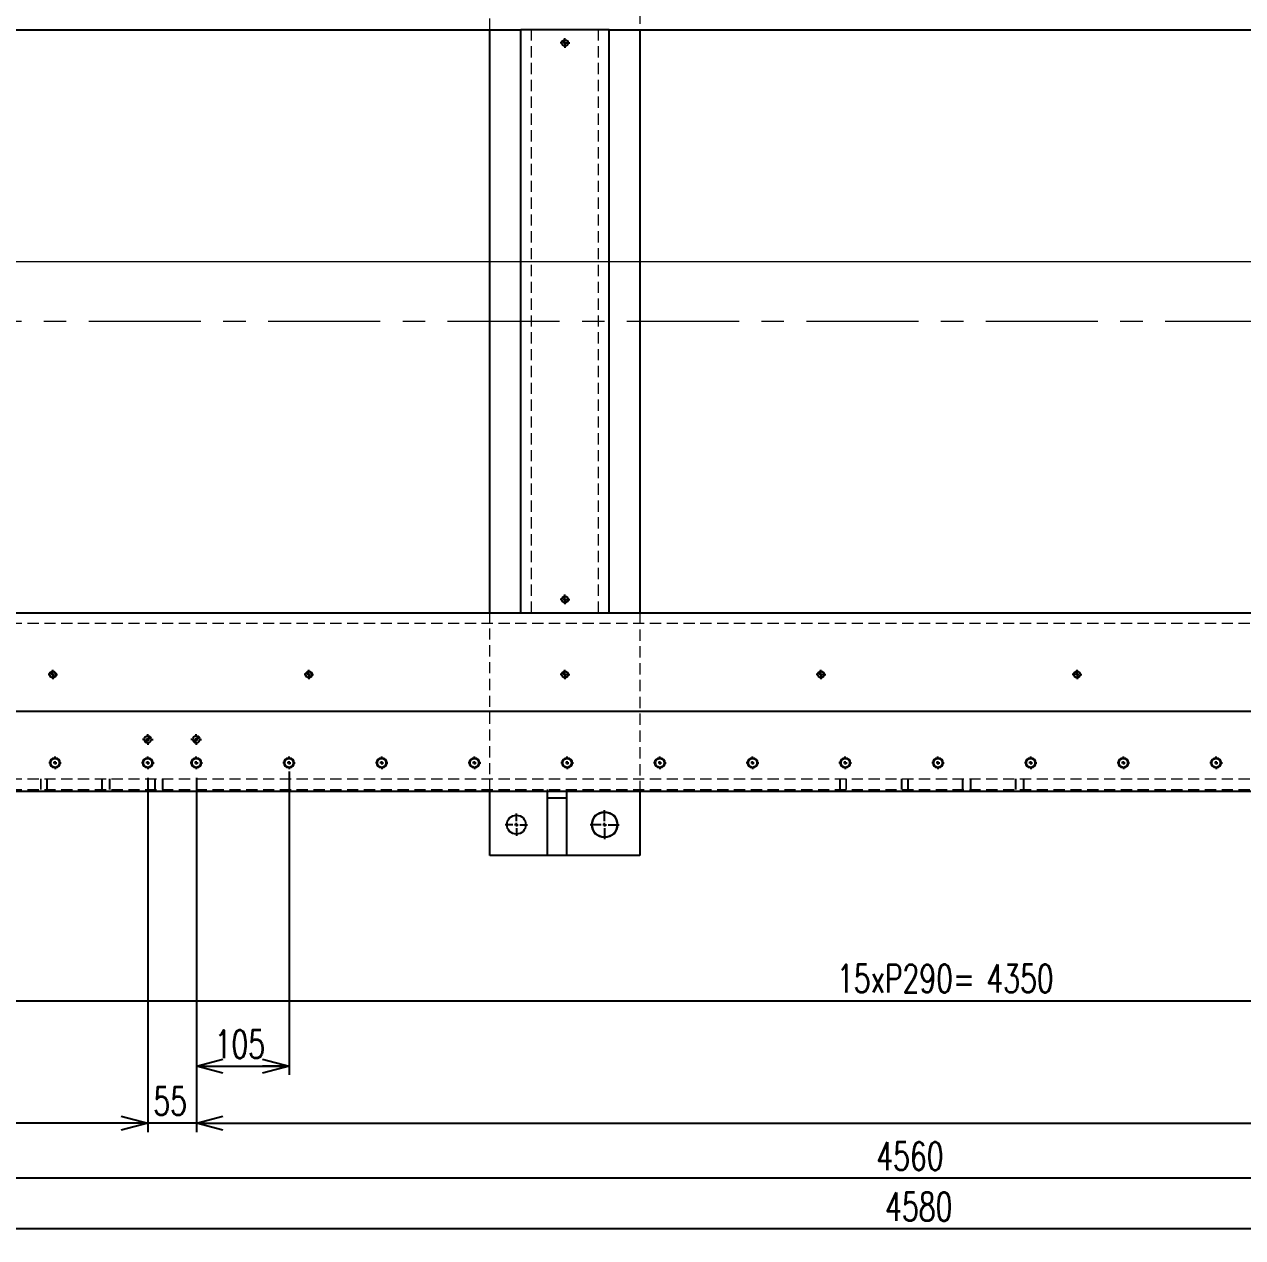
# Model space of a CAD drawing. Header units: millimetres. Extents: x 30 to 8380, y 30 to 5898.
# Drawn here: x 4223 to 5603, y 3210 to 4584 of the extents above; entities that cross this region are included whole.
import ezdxf

# ---------------------------------------------------------------- set-up
doc = ezdxf.new("R2010")
doc.units = ezdxf.units.MM
doc.header["$LTSCALE"] = 10
doc.linetypes.add('CENTERX2', pattern=[20.32, 12.7, -2.54, 2.54, -2.54])
doc.linetypes.add('HIDDEN', pattern=[1.905, 1.27, -0.635])
doc.layers.add('FORMAT', color=7, linetype='Continuous')
doc.styles.add('SLDTEXTSTYLE0', font='TXT', dxfattribs={"width": 0.7, "bigfont": 'bigfont'})
doc.dimstyles.new('SLDDIMSTYLE2', dxfattribs={"dimtxt": 36.380208, "dimasz": 30, "dimexe": 0, "dimexo": 0.0625, "dimgap": 9.095052, "dimtad": 3, "dimrnd": 1e-09, "dimzin": 12, "dimdsep": 46, "dimtxsty": 'SLDTEXTSTYLE0', "dimblk1": 'OPEN30', "dimblk2": 'OPEN30', "dimsah": 1, "dimcen": 0.09, "dimadec": 0, "dimazin": 3, "dimtfac": 1, "dimtdec": 3, "dimtmove": 0, "dimatfit": 0, "dimldrblk": 'OPEN30', "dimfxl": 1, "dimfrac": 2, "dimtolj": 1, "dimtzin": 12, "dimarcsym": 0})
doc.dimstyles.new('SLDDIMSTYLE3', dxfattribs={"dimtxt": 36.380208, "dimasz": 30, "dimexe": 0, "dimexo": 0.0625, "dimgap": 9.095052, "dimtad": 3, "dimrnd": 1e-09, "dimzin": 12, "dimdsep": 46, "dimtxsty": 'SLDTEXTSTYLE0', "dimblk1": 'OPEN30', "dimblk2": 'OPEN30', "dimsah": 1, "dimcen": 0.09, "dimadec": 0, "dimazin": 3, "dimtfac": 1, "dimtdec": 3, "dimtofl": 0, "dimtmove": 0, "dimatfit": 3, "dimldrblk": 'OPEN30', "dimfxl": 1, "dimfrac": 2, "dimtolj": 1, "dimtzin": 12, "dimarcsym": 0})

# ---------------------------------------------------------------- blocks, each defined once
blk = doc.blocks.new('_Open30')
at = {"color": 0, "linetype": 'ByBlock', "lineweight": -2}
for p, q in [((-1, 0.267949), (0, 0)), ((0, 0), (-1, -0.267949)), ((0, 0), (-1, 0))]:
    blk.add_line(p, q, dxfattribs=at)
blk = doc.blocks.new('_D_47')
at = {"layer": 'FORMAT', "transparency": 16777216}
for p, q in [((3095.5, 3837.6), (3095.5, 3468.3)), ((7445.5, 3832.2), (7445.5, 3468.3)), ((3095.5, 3478.3), (7445.5, 3478.3))]:
    blk.add_line(p, q, dxfattribs=at)
at = {"layer": 'FORMAT', "transparency": 16777216, "xscale": 30, "yscale": 30, "rotation": 180}
blk.add_blockref('_Open30', (3095.5, 3478.3, 104), dxfattribs=at)
at = {"layer": 'FORMAT', "transparency": 16777216, "xscale": 30, "yscale": 30}
blk.add_blockref('_Open30', (7445.5, 3478.3, 104), dxfattribs=at)
at = {"layer": 'FORMAT', "transparency": 16777216, "char_height": 31.75, "attachment_point": 1, "style": 'SLDTEXTSTYLE0'}
for s, insert in [('15xP290=', (5143.5, 3519.3)), ('4350', (5312.8, 3519.3))]:
    blk.add_mtext(s, dxfattribs=dict(at, insert=insert))
blk = doc.blocks.new('_D_48')
at = {"layer": 'FORMAT', "transparency": 16777216}
for p, q in [((4363, 3730.5), (4363, 3329.6)), ((4418, 3730.5), (4418, 3329.6)), ((4363, 3339.6), (4313, 3339.6)), ((4418, 3339.6), (4363, 3339.6)), ((4418, 3339.6), (4468, 3339.6))]:
    blk.add_line(p, q, dxfattribs=at)
at = {"layer": 'FORMAT', "transparency": 16777216, "xscale": 30, "yscale": 30}
blk.add_blockref('_Open30', (4363, 3339.6, 104), dxfattribs=at)
at = {"layer": 'FORMAT', "transparency": 16777216, "xscale": 30, "yscale": 30, "rotation": 180}
blk.add_blockref('_Open30', (4418, 3339.6, 104), dxfattribs=at)
at = {"layer": 'FORMAT', "transparency": 16777216, "insert": (4369.3, 3380.5), "char_height": 31.75, "attachment_point": 1, "style": 'SLDTEXTSTYLE0'}
blk.add_mtext('55', dxfattribs=at)
blk = doc.blocks.new('_D_49')
at = {"layer": 'FORMAT', "transparency": 16777216}
for p, q in [((4418, 3730.5), (4418, 3329.6)), ((7463, 3730.5), (7463, 3329.6)), ((4418, 3339.6), (7463, 3339.6))]:
    blk.add_line(p, q, dxfattribs=at)
at = {"layer": 'FORMAT', "transparency": 16777216, "xscale": 30, "yscale": 30, "rotation": 180}
blk.add_blockref('_Open30', (4418, 3339.6, 104), dxfattribs=at)
at = {"layer": 'FORMAT', "transparency": 16777216, "xscale": 30, "yscale": 30}
blk.add_blockref('_Open30', (7463, 3339.6, 104), dxfattribs=at)
at = {"layer": 'FORMAT', "transparency": 16777216, "char_height": 31.75, "attachment_point": 1, "style": 'SLDTEXTSTYLE0'}
for s, insert in [('29xP105=', (5813.5, 3380.5)), ('3045', (5982.8, 3380.5))]:
    blk.add_mtext(s, dxfattribs=dict(at, insert=insert))
blk = doc.blocks.new('_D_50')
at = {"layer": 'FORMAT', "transparency": 16777216}
for p, q in [((4418, 3730.5), (4418, 3394.2)), ((4523, 3737.6), (4523, 3394.2)), ((4418, 3404.2), (4523, 3404.2))]:
    blk.add_line(p, q, dxfattribs=at)
at = {"layer": 'FORMAT', "transparency": 16777216, "xscale": 30, "yscale": 30, "rotation": 180}
blk.add_blockref('_Open30', (4418, 3404.2, 104), dxfattribs=at)
at = {"layer": 'FORMAT', "transparency": 16777216, "xscale": 30, "yscale": 30}
blk.add_blockref('_Open30', (4523, 3404.2, 104), dxfattribs=at)
at = {"layer": 'FORMAT', "transparency": 16777216, "insert": (4438.7, 3445.1), "char_height": 31.75, "attachment_point": 1, "style": 'SLDTEXTSTYLE0'}
blk.add_mtext('105', dxfattribs=at)
blk = doc.blocks.new('_D_53')
at = {"layer": 'FORMAT', "transparency": 16777216}
for p, q in [((2950.5, 3705.6), (2950.5, 3267.3)), ((7510.5, 3705.6), (7510.5, 3267.3)), ((7510.5, 3277.3), (2950.5, 3277.3))]:
    blk.add_line(p, q, dxfattribs=at)
at = {"layer": 'FORMAT', "transparency": 16777216, "xscale": 30, "yscale": 30, "rotation": 180}
blk.add_blockref('_Open30', (2950.5, 3277.3, 104), dxfattribs=at)
at = {"layer": 'FORMAT', "transparency": 16777216, "xscale": 30, "yscale": 30}
blk.add_blockref('_Open30', (7510.5, 3277.3, 104), dxfattribs=at)
at = {"layer": 'FORMAT', "transparency": 16777216, "insert": (5188.1, 3318.3), "char_height": 31.75, "attachment_point": 1, "style": 'SLDTEXTSTYLE0'}
blk.add_mtext('4560', dxfattribs=at)
blk = doc.blocks.new('_D_58')
at = {"layer": 'FORMAT', "transparency": 16777216}
for p, q in [((2998, 3730.5), (2998, 3329.6)), ((4363, 3730.5), (4363, 3329.6)), ((4363, 3339.6), (2998, 3339.6))]:
    blk.add_line(p, q, dxfattribs=at)
at = {"layer": 'FORMAT', "transparency": 16777216, "xscale": 30, "yscale": 30, "rotation": 180}
blk.add_blockref('_Open30', (2998, 3339.6, 104), dxfattribs=at)
at = {"layer": 'FORMAT', "transparency": 16777216, "xscale": 30, "yscale": 30}
blk.add_blockref('_Open30', (4363, 3339.6, 104), dxfattribs=at)
at = {"layer": 'FORMAT', "transparency": 16777216, "char_height": 31.75, "attachment_point": 1, "style": 'SLDTEXTSTYLE0'}
for s, insert in [('13xP105=', (3553.5, 3380.5)), ('1365', (3722.8, 3380.5))]:
    blk.add_mtext(s, dxfattribs=dict(at, insert=insert))
blk = doc.blocks.new('_D_62')
at = {"layer": 'FORMAT', "transparency": 16777216}
for p, q in [((2950.5, 3707.6), (2950.5, 3210.1)), ((7530.5, 3632.6), (7530.5, 3210.1)), ((7530.5, 3220.1), (2950.5, 3220.1))]:
    blk.add_line(p, q, dxfattribs=at)
at = {"layer": 'FORMAT', "transparency": 16777216, "xscale": 30, "yscale": 30, "rotation": 180}
blk.add_blockref('_Open30', (2950.5, 3220.1, 104), dxfattribs=at)
at = {"layer": 'FORMAT', "transparency": 16777216, "xscale": 30, "yscale": 30}
blk.add_blockref('_Open30', (7530.5, 3220.1, 104), dxfattribs=at)
at = {"layer": 'FORMAT', "transparency": 16777216, "insert": (5198.1, 3261), "char_height": 31.75, "attachment_point": 1, "style": 'SLDTEXTSTYLE0'}
blk.add_mtext('4580', dxfattribs=at)
blk = doc.blocks.new('SW_CENTERMARKSYMBOL_27')
at = {"layer": 'FORMAT', "color": 0}
for p, q in [((-3209, 0), (-3212.1, 0)), ((-3205, 0), (-3207, 0)), ((-3205, 4), (-3205, 7.1)), ((-3205, 0), (-3205, 2)), ((-3205, 0), (-3205, -2)), ((-3205, 0), (-3203, 0)), ((-3201, 0), (-3197.9, 0)), ((-3104, 0), (-3107.1, 0)), ((-3100, 0), (-3102, 0)), ((-3100, 4), (-3100, 7.1)), ((-3100, 0), (-3100, 2)), ((-3100, 0), (-3100, -2)), ((-3100, 0), (-3098, 0)), ((-3096, 0), (-3092.9, 0)), ((-3049, 0), (-3052.1, 0)), ((-3045, 0), (-3047, 0)), ((-3045, 4), (-3045, 7.1)), ((-3045, 0), (-3045, 2)), ((-3045, 0), (-3045, -2)), ((-3045, 0), (-3043, 0)), ((-3041, 0), (-3037.9, 0)), ((-2944, 0), (-2947.1, 0)), ((-2940, 0), (-2942, 0)), ((-2940, 4), (-2940, 7.1)), ((-2940, 0), (-2940, 2)), ((-2940, 0), (-2940, -2)), ((-2940, 0), (-2938, 0)), ((-2936, 0), (-2932.9, 0)), ((-2839, 0), (-2842.1, 0)), ((-2835, 0), (-2837, 0)), ((-2835, 4), (-2835, 7.1)), ((-2835, 0), (-2835, 2)), ((-2835, 0), (-2835, -2)), ((-2835, 0), (-2833, 0)), ((-2831, 0), (-2827.9, 0)), ((-2734, 0), (-2737.1, 0)), ((-2730, 0), (-2732, 0)), ((-2730, 4), (-2730, 7.1)), ((-2730, 0), (-2730, 2)), ((-2730, 0), (-2730, -2)), ((-2730, 0), (-2728, 0)), ((-2726, 0), (-2722.9, 0)), ((-2629, 0), (-2632.1, 0)), ((-2625, 0), (-2627, 0)), ((-2625, 4), (-2625, 7.1)), ((-2625, 0), (-2625, 2)), ((-2625, 0), (-2625, -2)), ((-2625, 0), (-2623, 0)), ((-2621, 0), (-2617.9, 0)), ((-2524, 0), (-2527.1, 0)), ((-2520, 0), (-2522, 0)), ((-2520, 4), (-2520, 7.1)), ((-2520, 0), (-2520, 2)), ((-2520, 0), (-2520, -2)), ((-2520, 0), (-2518, 0)), ((-2516, 0), (-2512.9, 0)), ((-2419, 0), (-2422.1, 0)), ((-2415, 0), (-2417, 0)), ((-2415, 4), (-2415, 7.1)), ((-2415, 0), (-2415, 2)), ((-2415, 0), (-2415, -2)), ((-2415, 0), (-2413, 0)), ((-2411, 0), (-2407.9, 0)), ((-2314, 0), (-2317.1, 0)), ((-2310, 0), (-2312, 0)), ((-2310, 4), (-2310, 7.1)), ((-2310, 0), (-2310, 2)), ((-2310, 0), (-2310, -2)), ((-2310, 0), (-2308, 0)), ((-2306, 0), (-2302.9, 0)), ((-2209, 0), (-2212.1, 0)), ((-2205, 0), (-2207, 0)), ((-2205, 4), (-2205, 7.1)), ((-2205, 0), (-2205, 2)), ((-2205, 0), (-2205, -2)), ((-2205, 0), (-2203, 0)), ((-2201, 0), (-2197.9, 0)), ((-2104, 0), (-2107.1, 0)), ((-2100, 0), (-2102, 0)), ((-2100, 4), (-2100, 7.1)), ((-2100, 0), (-2100, 2)), ((-2100, 0), (-2100, -2)), ((-2100, 0), (-2098, 0)), ((-2096, 0), (-2092.9, 0)), ((-1999, 0), (-2002.1, 0)), ((-1995, 0), (-1997, 0)), ((-1995, 4), (-1995, 7.1)), ((-1995, 0), (-1995, 2)), ((-1995, 0), (-1995, -2)), ((-1995, 0), (-1993, 0)), ((-1991, 0), (-1987.9, 0)), ((-1894, 0), (-1897.1, 0)), ((-1890, 0), (-1892, 0)), ((-1890, 4), (-1890, 7.1)), ((-1890, 0), (-1890, 2)), ((-1890, 0), (-1890, -2)), ((-1890, 0), (-1888, 0)), ((-1886, 0), (-1882.9, 0)), ((-3205, -4), (-3205, -7.1)), ((-3100, -4), (-3100, -7.1)), ((-3045, -4), (-3045, -7.1)), ((-2940, -4), (-2940, -7.1)), ((-2835, -4), (-2835, -7.1)), ((-2730, -4), (-2730, -7.1)), ((-2625, -4), (-2625, -7.1)), ((-2520, -4), (-2520, -7.1)), ((-2415, -4), (-2415, -7.1)), ((-2310, -4), (-2310, -7.1)), ((-2205, -4), (-2205, -7.1)), ((-2100, -4), (-2100, -7.1)), ((-1995, -4), (-1995, -7.1)), ((-1890, -4), (-1890, -7.1))]:
    blk.add_line(p, q, dxfattribs=at)
blk = doc.blocks.new('SW_CENTERMARKSYMBOL_28')
at = {"layer": 'FORMAT', "color": 0}
for p, q in [((-3194, 0), (-3195.4, 0)), ((-3190, 0), (-3192, 0)), ((-3190, 4), (-3190, 5.4)), ((-3190, 0), (-3190, 2)), ((-3190, 0), (-3190, -2)), ((-3190, 0), (-3188, 0)), ((-3186, 0), (-3184.6, 0)), ((-2904, 0), (-2905.4, 0)), ((-2900, 0), (-2902, 0)), ((-2900, 4), (-2900, 5.4)), ((-2900, 0), (-2900, 2)), ((-2900, 0), (-2900, -2)), ((-2900, 0), (-2898, 0)), ((-2896, 0), (-2894.6, 0)), ((-2614, 0), (-2615.4, 0)), ((-2610, 0), (-2612, 0)), ((-2610, 4), (-2610, 5.4)), ((-2610, 0), (-2610, 2)), ((-2610, 0), (-2610, -2)), ((-2610, 0), (-2608, 0)), ((-2606, 0), (-2604.6, 0)), ((-2324, 0), (-2325.4, 0)), ((-2320, 0), (-2322, 0)), ((-2320, 4), (-2320, 5.4)), ((-2320, 0), (-2320, 2)), ((-2320, 0), (-2320, -2)), ((-2320, 0), (-2318, 0)), ((-2316, 0), (-2314.6, 0)), ((-2034, 0), (-2035.4, 0)), ((-2030, 0), (-2032, 0)), ((-2030, 4), (-2030, 5.4)), ((-2030, 0), (-2030, 2)), ((-2030, 0), (-2030, -2)), ((-2030, 0), (-2028, 0)), ((-2026, 0), (-2024.6, 0)), ((-3190, -4), (-3190, -5.4)), ((-2900, -4), (-2900, -5.4)), ((-2610, -4), (-2610, -5.4)), ((-2320, -4), (-2320, -5.4)), ((-2030, -4), (-2030, -5.4))]:
    blk.add_line(p, q, dxfattribs=at)
blk = doc.blocks.new('SW_CENTERMARKSYMBOL_29')
at = {"layer": 'FORMAT', "color": 0}
for p, q in [((870, 4), (870, 16.25)), ((866, 0), (853.75, 0)), ((870, 0), (868, 0)), ((870, 0), (870, 2)), ((870, 0), (870, -2)), ((870, 0), (872, 0)), ((874, 0), (886.25, 0)), ((870, -4), (870, -16.25))]:
    blk.add_line(p, q, dxfattribs=at)
blk = doc.blocks.new('SW_CENTERMARKSYMBOL_39')
at = {"layer": 'FORMAT', "color": 0}
for p, q in [((-4, 0), (-6, 0)), ((0, 0), (-2, 0)), ((0, 4), (0, 6)), ((0, 0), (0, 2)), ((0, 0), (0, -2)), ((0, 0), (2, 0)), ((4, 0), (6, 0)), ((0, -4), (0, -6))]:
    blk.add_line(p, q, dxfattribs=at)
blk = doc.blocks.new('SW_CENTERMARKSYMBOL_40')
at = {"layer": 'FORMAT', "color": 0}
for p, q in [((-4, 0), (-6, 0)), ((0, 0), (-2, 0)), ((0, 4), (0, 6)), ((0, 0), (0, 2)), ((0, 0), (0, -2)), ((0, 0), (2, 0)), ((4, 0), (6, 0)), ((0, -4), (0, -6))]:
    blk.add_line(p, q, dxfattribs=at)
blk = doc.blocks.new('SW_CENTERMARKSYMBOL_55')
at = {"layer": 'FORMAT', "color": 0}
for p, q in [((-4, 0), (-12.75, 0)), ((0, 0), (-2, 0)), ((0, 4), (0, 12.75)), ((0, 0), (0, 2)), ((0, 0), (0, -2)), ((0, 0), (2, 0)), ((4, 0), (12.75, 0)), ((0, -4), (0, -12.75))]:
    blk.add_line(p, q, dxfattribs=at)
blk = doc.blocks.new('SW_CENTERMARKSYMBOL_61')
at = {"layer": 'FORMAT', "color": 0}
for p, q in [((-4, 0), (-5.4, 0)), ((0, 0), (-2, 0)), ((0, 4), (0, 5.4)), ((0, 0), (0, 2)), ((0, 0), (0, -2)), ((0, 0), (2, 0)), ((4, 0), (5.4, 0)), ((0, -4), (0, -5.4))]:
    blk.add_line(p, q, dxfattribs=at)
blk = doc.blocks.new('SW_CENTERMARKSYMBOL_71')
at = {"layer": 'FORMAT', "color": 0}
for p, q in [((-4, 0), (-5.4, 0)), ((0, 0), (-2, 0)), ((0, 4), (0, 5.4)), ((0, 0), (0, 2)), ((0, 0), (0, -2)), ((0, 0), (2, 0)), ((4, 0), (5.4, 0)), ((0, -4), (0, -5.4))]:
    blk.add_line(p, q, dxfattribs=at)
blk = doc.blocks.new('SW_DOWELSYMBOL_2')
at = {"linetype": 'Continuous', "lineweight": 18}
h = blk.add_hatch(color=0, dxfattribs=at)
edge = h.paths.add_edge_path(flags=0)
edge.add_arc((0, 0), 4, 180, 270)
edge.add_line((0, -4), (0, 0))
edge.add_line((0, 0), (-4, 0))
h = blk.add_hatch(color=0, dxfattribs=at)
edge = h.paths.add_edge_path(flags=0)
edge.add_arc((0, 0), 4, 0, 90)
edge.add_line((0, 4), (0, 0))
edge.add_line((0, 0), (4, 0))
at = {"layer": 'FORMAT', "color": 0}
blk.add_circle((0, 0), 4, dxfattribs=at)
blk = doc.blocks.new('SW_DOWELSYMBOL_3')
at = {"linetype": 'Continuous', "lineweight": 18}
h = blk.add_hatch(color=0, dxfattribs=at)
edge = h.paths.add_edge_path(flags=0)
edge.add_arc((0, 0), 4, 180, 270)
edge.add_line((0, -4), (0, 0))
edge.add_line((0, 0), (-4, 0))
h = blk.add_hatch(color=0, dxfattribs=at)
edge = h.paths.add_edge_path(flags=0)
edge.add_arc((0, 0), 4, 0, 90)
edge.add_line((0, 4), (0, 0))
edge.add_line((0, 0), (4, 0))
at = {"layer": 'FORMAT', "color": 0}
blk.add_circle((0, 0), 4, dxfattribs=at)

msp = doc.modelspace()

# ---------------------------------------------------------------- linework, layer by layer
at = {"color": 7, "linetype": 'HIDDEN', "lineweight": 18}
for p, q in [((4750.4504656, 4577.556466), (4750.4504656, 4844.556466)), ((4920.4504656, 4844.556466), (4920.4504656, 4577.556466)), ((4797.4504656, 3917.556466), (4797.4504656, 4577.556466)), ((4873.4504656, 3917.556466), (4873.4504656, 4577.556466)), ((2950.4504656, 3905.556466), (7530.4504656, 3905.556466)), ((4750.4504656, 3715.556466), (4750.4504656, 3917.556466)), ((4920.4504656, 3917.556466), (4920.4504656, 3715.556466)), ((2950.4504656, 3729.556466), (7530.4504656, 3729.556466)), ((4241.4504656, 3729.556466), (4241.4504656, 3717.556466)), ((4242.0504656, 3729.556466), (4242.0504656, 3717.556466)), ((4248.8504656, 3717.556466), (4248.8504656, 3729.556466)), ((4249.4504656, 3717.556466), (4249.4504656, 3729.556466)), ((4310.4504656, 3729.556466), (4310.4504656, 3717.556466)), ((4311.2004656, 3729.556466), (4311.2004656, 3717.556466)), ((4319.7004656, 3717.556466), (4319.7004656, 3729.556466)), ((4320.4504656, 3717.556466), (4320.4504656, 3729.556466)), ((4370.4504656, 3729.556466), (4370.4504656, 3717.556466)), ((4371.2004656, 3729.556466), (4371.2004656, 3717.556466)), ((4379.7004656, 3717.556466), (4379.7004656, 3729.556466)), ((4380.4504656, 3717.556466), (4380.4504656, 3729.556466)), ((5146.4504656, 3729.556466), (5146.4504656, 3717.556466)), ((5147.0504656, 3729.556466), (5147.0504656, 3717.556466)), ((5153.8504656, 3717.556466), (5153.8504656, 3729.556466)), ((5154.4504656, 3717.556466), (5154.4504656, 3729.556466)), ((5216.4504656, 3729.556466), (5216.4504656, 3717.556466)), ((5217.0504656, 3729.556466), (5217.0504656, 3717.556466)), ((5223.8504656, 3717.556466), (5223.8504656, 3729.556466)), ((5224.4504656, 3717.556466), (5224.4504656, 3729.556466)), ((5285.4504656, 3729.556466), (5285.4504656, 3717.556466)), ((5286.2004656, 3729.556466), (5286.2004656, 3717.556466)), ((5294.7004656, 3717.556466), (5294.7004656, 3729.556466)), ((5295.4504656, 3717.556466), (5295.4504656, 3729.556466)), ((5345.4504656, 3729.556466), (5345.4504656, 3717.556466)), ((5346.2004656, 3729.556466), (5346.2004656, 3717.556466)), ((5354.7004656, 3717.556466), (5354.7004656, 3729.556466)), ((5355.4504656, 3717.556466), (5355.4504656, 3729.556466)), ((2950.4504656, 3717.556466), (7510.4504656, 3717.556466)), ((4815.4504656, 3717.556466), (4815.4504656, 3715.556466)), ((4837.4504656, 3715.556466), (4837.4504656, 3717.556466))]:
    msp.add_line(p, q, dxfattribs=at)
at = {"color": 7, "linetype": 'Continuous', "lineweight": 25}
for p, q in [((4015.4504656, 4577.556466), (4785.4504656, 4577.556466)), ((4750.4504656, 3917.556466), (4750.4504656, 4577.556466)), ((4815.4504656, 4577.556466), (4785.4504656, 4577.556466)), ((4785.4504656, 3917.556466), (4785.4504656, 4577.556466)), ((4855.4504656, 4577.556466), (4815.4504656, 4577.556466)), ((4885.4504656, 4577.556466), (4855.4504656, 4577.556466)), ((4885.4504656, 4577.556466), (5655.4504656, 4577.556466)), ((4885.4504656, 3917.556466), (4885.4504656, 4577.556466)), ((4920.4504656, 4577.556466), (4920.4504656, 3917.556466)), ((4015.4504656, 3917.556466), (4785.4504656, 3917.556466)), ((4785.4504656, 3917.556466), (4815.4504656, 3917.556466)), ((4815.4504656, 3917.556466), (4855.4504656, 3917.556466)), ((4855.4504656, 3917.556466), (4885.4504656, 3917.556466)), ((4885.4504656, 3917.556466), (5655.4504656, 3917.556466)), ((7510.4504656, 3805.556466), (2950.4504656, 3805.556466)), ((2950.4504656, 3715.556466), (7510.4504656, 3715.556466)), ((4750.4504656, 3642.556466), (4750.4504656, 3715.556466)), ((4815.4504656, 3715.556466), (4815.4504656, 3707.556466)), ((4837.4504656, 3707.556466), (4837.4504656, 3715.556466)), ((4920.4504656, 3715.556466), (4920.4504656, 3642.556466)), ((4837.4504656, 3707.556466), (4815.4504656, 3707.556466)), ((4815.4504656, 3707.556466), (4815.4504656, 3642.556466)), ((4837.4504656, 3642.556466), (4837.4504656, 3707.556466)), ((4815.4504656, 3642.556466), (4750.4504656, 3642.556466)), ((4837.4504656, 3642.556466), (4815.4504656, 3642.556466)), ((4920.4504656, 3642.556466), (4837.4504656, 3642.556466))]:
    msp.add_line(p, q, dxfattribs=at)
at = {"color": 7, "linetype": 'Continuous', "lineweight": 18}
msp.add_line((7496.4687774, 4314.6269721), (2973.664527, 4314.6269721), dxfattribs=at)
for centre, radius in [((4835.4504656, 4562.556466), 4), ((4835.4504656, 3932.556466), 4), ((4255.4504656, 3847.556466), 4), ((4545.4504656, 3847.556466), 4), ((4835.4504656, 3847.556466), 4), ((5125.4504656, 3847.556466), 4), ((5415.4504656, 3847.556466), 4), ((4257.9504656, 3747.556466), 6), ((4362.9504656, 3747.556466), 6), ((4417.9504656, 3747.556466), 6), ((4522.9504656, 3747.556466), 6), ((4627.9504656, 3747.556466), 6), ((4732.9504656, 3747.556466), 6), ((4837.9504656, 3747.556466), 6), ((4942.9504656, 3747.556466), 6), ((5047.9504656, 3747.556466), 6), ((5152.9504656, 3747.556466), 6), ((5257.9504656, 3747.556466), 6), ((5362.9504656, 3747.556466), 6), ((5467.9504656, 3747.556466), 6), ((5572.9504656, 3747.556466), 6), ((4880.4504656, 3677.556466), 15)]:
    msp.add_circle(centre, radius, dxfattribs=at)
at = {"color": 7, "linetype": 'Continuous', "lineweight": 25}
for centre, radius in [((4835.4504656, 4562.556466), 3.4), ((4835.4504656, 3932.556466), 3.4), ((4255.4504656, 3847.556466), 3.4), ((4545.4504656, 3847.556466), 3.4), ((4835.4504656, 3847.556466), 3.4), ((5125.4504656, 3847.556466), 3.4), ((5415.4504656, 3847.556466), 3.4), ((4362.9504656, 3774.056466), 4), ((4417.9504656, 3774.056466), 4), ((4257.9504656, 3747.556466), 5.1), ((4362.9504656, 3747.556466), 5.1), ((4417.9504656, 3747.556466), 5.1), ((4522.9504656, 3747.556466), 5.1), ((4627.9504656, 3747.556466), 5.1), ((4732.9504656, 3747.556466), 5.1), ((4837.9504656, 3747.556466), 5.1), ((4942.9504656, 3747.556466), 5.1), ((5047.9504656, 3747.556466), 5.1), ((5152.9504656, 3747.556466), 5.1), ((5257.9504656, 3747.556466), 5.1), ((5362.9504656, 3747.556466), 5.1), ((5467.9504656, 3747.556466), 5.1), ((5572.9504656, 3747.556466), 5.1), ((4780.4504656, 3677.556466), 10.75), ((4880.4504656, 3677.556466), 14.25)]:
    msp.add_circle(centre, radius, dxfattribs=at)
at = {"color": 7, "linetype": 'HIDDEN', "lineweight": 18}
for points in [[(4252.8563512, 3747.3115191), (4252.8524287, 3747.3930953), (4252.8504656, 3747.4747928), (4252.8504656, 3747.556466)], [(4263.0504656, 3747.556466), (4263.0504656, 3747.4747928), (4263.0485025, 3747.3930953), (4263.0445799, 3747.3115191)], [(4357.8563512, 3747.3115191), (4357.8524287, 3747.3930953), (4357.8504656, 3747.4747928), (4357.8504656, 3747.556466)], [(4368.0504656, 3747.556466), (4368.0504656, 3747.4747928), (4368.0485025, 3747.3930953), (4368.0445799, 3747.3115191)], [(4412.8563512, 3747.3115191), (4412.8524287, 3747.3930953), (4412.8504656, 3747.4747928), (4412.8504656, 3747.556466)], [(4423.0504656, 3747.556466), (4423.0504656, 3747.4747928), (4423.0485025, 3747.3930953), (4423.0445799, 3747.3115191)], [(4517.8563512, 3747.3115191), (4517.8524287, 3747.3930953), (4517.8504656, 3747.4747928), (4517.8504656, 3747.556466)], [(4528.0504656, 3747.556466), (4528.0504656, 3747.4747928), (4528.0485025, 3747.3930953), (4528.0445799, 3747.3115191)], [(4622.8563512, 3747.3115191), (4622.8524287, 3747.3930953), (4622.8504656, 3747.4747928), (4622.8504656, 3747.556466)], [(4633.0504656, 3747.556466), (4633.0504656, 3747.4747928), (4633.0485025, 3747.3930953), (4633.0445799, 3747.3115191)], [(4727.8563512, 3747.3115191), (4727.8524287, 3747.3930953), (4727.8504656, 3747.4747928), (4727.8504656, 3747.556466)], [(4738.0504656, 3747.556466), (4738.0504656, 3747.4747928), (4738.0485025, 3747.3930953), (4738.0445799, 3747.3115191)], [(4832.8563512, 3747.3115191), (4832.8524287, 3747.3930953), (4832.8504656, 3747.4747928), (4832.8504656, 3747.556466)], [(4843.0504656, 3747.556466), (4843.0504656, 3747.4747928), (4843.0485025, 3747.3930953), (4843.0445799, 3747.3115191)], [(4937.8563512, 3747.3115191), (4937.8524287, 3747.3930953), (4937.8504656, 3747.4747928), (4937.8504656, 3747.556466)], [(4948.0504656, 3747.556466), (4948.0504656, 3747.4747928), (4948.0485025, 3747.3930953), (4948.0445799, 3747.3115191)], [(5042.8563512, 3747.3115191), (5042.8524287, 3747.3930953), (5042.8504656, 3747.4747928), (5042.8504656, 3747.556466)], [(5053.0504656, 3747.556466), (5053.0504656, 3747.4747928), (5053.0485025, 3747.3930953), (5053.0445799, 3747.3115191)], [(5147.8563512, 3747.3115191), (5147.8524287, 3747.3930953), (5147.8504656, 3747.4747928), (5147.8504656, 3747.556466)], [(5158.0504656, 3747.556466), (5158.0504656, 3747.4747928), (5158.0485025, 3747.3930953), (5158.0445799, 3747.3115191)], [(5252.8563512, 3747.3115191), (5252.8524287, 3747.3930953), (5252.8504656, 3747.4747928), (5252.8504656, 3747.556466)], [(5263.0504656, 3747.556466), (5263.0504656, 3747.4747928), (5263.0485025, 3747.3930953), (5263.0445799, 3747.3115191)], [(5357.8563512, 3747.3115191), (5357.8524287, 3747.3930953), (5357.8504656, 3747.4747928), (5357.8504656, 3747.556466)], [(5368.0504656, 3747.556466), (5368.0504656, 3747.4747928), (5368.0485025, 3747.3930953), (5368.0445799, 3747.3115191)], [(5462.8563512, 3747.3115191), (5462.8524287, 3747.3930953), (5462.8504656, 3747.4747928), (5462.8504656, 3747.556466)], [(5473.0504656, 3747.556466), (5473.0504656, 3747.4747928), (5473.0485025, 3747.3930953), (5473.0445799, 3747.3115191)], [(5567.8563512, 3747.3115191), (5567.8524287, 3747.3930953), (5567.8504656, 3747.4747928), (5567.8504656, 3747.556466)], [(5578.0504656, 3747.556466), (5578.0504656, 3747.4747928), (5578.0485025, 3747.3930953), (5578.0445799, 3747.3115191)]]:
    msp.add_open_spline(points, degree=3, dxfattribs=at)
at = {"layer": 'FORMAT', "linetype": 'CENTERX2', "lineweight": 18}
msp.add_line((2873.6819037, 4247.556466), (7618.1045597, 4247.556466), dxfattribs=at)

# ---------------------------------------------------------------- block references
at = {"layer": 'FORMAT'}
for name, p in [('SW_CENTERMARKSYMBOL_27', (7462.9504656, 3747.556466)), ('SW_CENTERMARKSYMBOL_28', (7445.4504656, 3847.556466)), ('SW_CENTERMARKSYMBOL_71', (4835.4504656, 4562.556466)), ('SW_CENTERMARKSYMBOL_61', (4835.4504656, 3932.556466)), ('SW_CENTERMARKSYMBOL_39', (4362.9504656, 3774.056466)), ('SW_DOWELSYMBOL_3', (4362.9504656, 3774.056466)), ('SW_CENTERMARKSYMBOL_40', (4417.9504656, 3774.056466)), ('SW_DOWELSYMBOL_2', (4417.9504656, 3774.056466)), ('SW_CENTERMARKSYMBOL_29', (4010.4504656, 3677.556466)), ('SW_CENTERMARKSYMBOL_55', (4780.4504656, 3677.556466))]:
    msp.add_blockref(name, p, dxfattribs=at)

# ---------------------------------------------------------------- dimensions: what is measured, and where the dimension line sits
for base, p1, p2, text, picture, middle in [((7445.4504656, 3478.345643), (3095.4504656, 3847.556466), (7445.4504656, 3842.156466), '15xP290=<>', '_D_47', (5270.4504656, 3478.345643)), ((2997.9504656, 3339.6131157), (4362.9504656, 3740.456466), (2997.9504656, 3740.456466), '13xP105=<>', '_D_58', (3680.4504656, 3339.6131157)), ((7462.9504656, 3339.6131157), (4417.9504656, 3740.456466), (7462.9504656, 3740.456466), '29xP105=<>', '_D_49', (5940.4504656, 3339.6131157))]:
    dim = msp.add_linear_dim(base=base, p1=p1, p2=p2, text=text, dimstyle='SLDDIMSTYLE3', dxfattribs=at)
    dim.commit()
    dim.dimension.update_dxf_attribs({"geometry": picture, "text_midpoint": middle, "dimtype": 160})
for base, p1, p2, dimstyle, picture, middle in [((4362.9504656, 3339.6131157), (4417.9504656, 3740.456466), (4362.9504656, 3740.456466), 'SLDDIMSTYLE2', '_D_48', (4390.4504656, 3339.6131157)), ((4522.9504656, 3404.2220268), (4417.9504656, 3740.456466), (4522.9504656, 3747.556466), 'SLDDIMSTYLE3', '_D_50', (4470.4504656, 3404.2220268)), ((2950.4504656, 3220.0700639), (7530.4504656, 3642.556466), (2950.4504656, 3717.556466), 'SLDDIMSTYLE3', '_D_62', (5240.4504656, 3220.0700639)), ((2950.4504656, 3277.3234989), (7510.4504656, 3715.556466), (2950.4504656, 3715.556466), 'SLDDIMSTYLE3', '_D_53', (5230.4504656, 3277.3234989))]:
    dim = msp.add_linear_dim(base=base, p1=p1, p2=p2, dimstyle=dimstyle, dxfattribs=at)
    dim.commit()
    dim.dimension.update_dxf_attribs({"geometry": picture, "text_midpoint": middle, "dimtype": 160})

doc.saveas('drawing.dxf')
